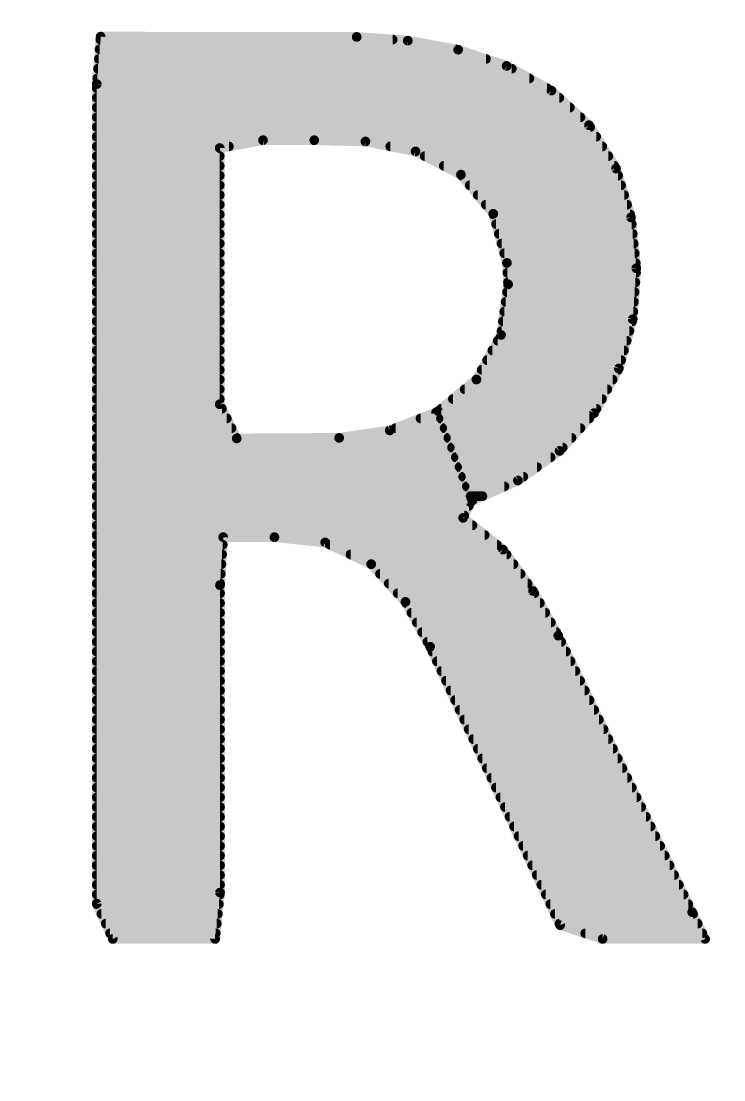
# Model space of a CAD drawing. Extents: x 40.2 to 61.4, y 22.5 to 56.
# Drawn here: x 47.414 to 48.137, y 49.259 to 50.349 of the extents above; entities that cross this region are included whole.
import ezdxf

# ---------------------------------------------------------------- set-up
doc = ezdxf.new("R2010")
doc.units = 0
doc.layers.add('1', color=12, linetype='CONTINUOUS')
doc.layers.add('21', color=251, linetype='CONTINUOUS')

msp = doc.modelspace()

# ---------------------------------------------------------------- linework, layer by layer
at = {"layer": '1', "const_width": 0.8128}
msp.add_lwpolyline([(46.21, 46.37, 0.4142), (50.7904, 50.9504)], format="xyb", dxfattribs=at)
at = {"layer": '21', "const_width": 0.01}
for points in [[(47.4958, 50.333), (47.4918, 50.2842)], [(47.4955, 50.33), (47.7964, 50.33)], [(47.7594, 50.3327), (47.4958, 50.333)], [(47.812, 50.3289), (47.7594, 50.3327)], [(47.8639, 50.3195), (47.812, 50.3289)], [(47.4947, 50.32), (47.8613, 50.32)], [(47.9138, 50.3029), (47.8639, 50.3195)], [(47.4939, 50.31), (47.8925, 50.31)], [(47.4931, 50.3), (47.9191, 50.3)], [(47.9599, 50.2775), (47.9138, 50.3029)], [(47.4923, 50.29), (47.9372, 50.29)], [(47.4918, 50.2842), (47.4918, 49.4405)], [(47.4918, 50.28), (47.9553, 50.28)], [(47.9986, 50.2419), (47.9599, 50.2775)], [(47.4918, 50.27), (47.968, 50.27)], [(47.4918, 50.26), (47.9789, 50.26)], [(47.4918, 50.25), (47.9898, 50.25)], [(48.0264, 50.1973), (47.9986, 50.2419)], [(47.4918, 50.24), (47.9998, 50.24)], [(47.4918, 50.23), (48.006, 50.23)], [(47.4918, 50.22), (47.6278, 50.22)], [(47.6184, 50.2183), (47.663, 50.2264)], [(47.663, 50.2264), (47.7157, 50.2264)], [(47.7157, 50.2264), (47.7684, 50.2251)], [(47.7684, 50.2251), (47.82, 50.2149)], [(47.794, 50.22), (48.0122, 50.22)], [(47.4918, 50.21), (47.6184, 50.21)], [(47.6184, 49.9546), (47.6184, 50.2183)], [(47.82, 50.2149), (47.8667, 50.191)], [(47.8295, 50.21), (48.0185, 50.21)], [(47.4918, 50.2), (47.6184, 50.2)], [(47.8491, 50.2), (48.0247, 50.2)], [(47.4918, 50.19), (47.6184, 50.19)], [(47.8667, 50.191), (47.9, 50.1507)], [(47.8675, 50.19), (48.0286, 50.19)], [(48.0418, 50.147), (48.0264, 50.1973)], [(47.4918, 50.18), (47.6184, 50.18)], [(47.8758, 50.18), (48.0317, 50.18)], [(47.4918, 50.17), (47.6184, 50.17)], [(47.884, 50.17), (48.0348, 50.17)], [(47.4918, 50.16), (47.6184, 50.16)], [(47.8923, 50.16), (48.0378, 50.16)], [(47.4918, 50.15), (47.6184, 50.15)], [(47.9, 50.1507), (47.9141, 50.1002)], [(47.9002, 50.15), (48.0409, 50.15)], [(48.0473, 50.0946), (48.0418, 50.147)], [(47.4918, 50.14), (47.6184, 50.14)], [(47.903, 50.14), (48.0426, 50.14)], [(47.4918, 50.13), (47.6184, 50.13)], [(47.9058, 50.13), (48.0436, 50.13)], [(47.4918, 50.12), (47.6184, 50.12)], [(47.9086, 50.12), (48.0446, 50.12)], [(47.4918, 50.11), (47.6184, 50.11)], [(47.4918, 50.1), (47.6184, 50.1)], [(47.9113, 50.11), (48.0457, 50.11)], [(47.9141, 50.1002), (47.9153, 50.078)], [(47.9141, 50.1), (48.0467, 50.1)], [(47.4918, 50.09), (47.6184, 50.09)], [(47.9146, 50.09), (48.047, 50.09)], [(48.0436, 50.0421), (48.0473, 50.0946)], [(47.4918, 50.08), (47.6184, 50.08)], [(47.9153, 50.078), (47.908, 50.026)], [(47.9152, 50.08), (48.0463, 50.08)], [(47.4918, 50.07), (47.6184, 50.07)], [(47.9142, 50.07), (48.0456, 50.07)], [(47.4918, 50.06), (47.6184, 50.06)], [(47.9128, 50.06), (48.0449, 50.06)], [(47.4918, 50.05), (47.6184, 50.05)], [(47.9114, 50.05), (48.0442, 50.05)], [(47.4918, 50.04), (47.6184, 50.04)], [(47.91, 50.04), (48.043, 50.04)], [(48.0293, 49.9915), (48.0436, 50.0421)], [(47.4918, 50.03), (47.6184, 50.03)], [(47.908, 50.026), (47.8828, 49.9801)], [(47.9086, 50.03), (48.0402, 50.03)], [(47.4918, 50.02), (47.6184, 50.02)], [(47.9047, 50.02), (48.0374, 50.02)], [(47.4918, 50.01), (47.6184, 50.01)], [(47.8992, 50.01), (48.0346, 50.01)], [(47.4918, 50), (47.6184, 50)], [(47.8937, 50), (48.0317, 50)], [(48.0038, 49.9455), (48.0293, 49.9915)], [(47.4918, 49.99), (47.6184, 49.99)], [(47.4918, 49.98), (47.6184, 49.98)], [(47.8828, 49.9801), (47.8434, 49.9475)], [(47.8827, 49.98), (48.023, 49.98)], [(47.8882, 49.99), (48.0285, 49.99)], [(47.4918, 49.97), (47.6184, 49.97)], [(47.8706, 49.97), (48.0174, 49.97)], [(47.4918, 49.96), (47.6184, 49.96)], [(47.8585, 49.96), (48.0119, 49.96)], [(47.4918, 49.95), (47.6207, 49.95)], [(47.6359, 49.9194), (47.6184, 49.9546)], [(47.8434, 49.9475), (47.8784, 49.8554)], [(47.8464, 49.95), (48.0063, 49.95)], [(47.4918, 49.94), (47.6257, 49.94)], [(47.8412, 49.9462), (47.7934, 49.9277)], [(47.8252, 49.94), (47.8436, 49.94)], [(47.8767, 49.8538), (47.8412, 49.9462)], [(47.8462, 49.94), (47.9988, 49.94)], [(47.9684, 49.9066), (48.0038, 49.9455)], [(47.4918, 49.93), (47.6306, 49.93)], [(47.7934, 49.9277), (47.7413, 49.92)], [(47.7994, 49.93), (47.8475, 49.93)], [(47.85, 49.93), (47.9897, 49.93)], [(47.4918, 49.92), (47.6356, 49.92)], [(47.7413, 49.92), (47.6359, 49.9194)], [(47.7415, 49.92), (47.8513, 49.92)], [(47.8538, 49.92), (47.9806, 49.92)], [(47.4918, 49.91), (47.8552, 49.91)], [(47.8576, 49.91), (47.9715, 49.91)], [(47.9255, 49.8761), (47.9684, 49.9066)], [(47.4918, 49.9), (47.859, 49.9)], [(47.8615, 49.9), (47.9591, 49.9)], [(47.4918, 49.89), (47.8628, 49.89)], [(47.8653, 49.89), (47.945, 49.89)], [(47.4918, 49.88), (47.8667, 49.88)], [(47.8691, 49.88), (47.9309, 49.88)], [(47.8784, 49.8554), (47.9255, 49.8761)], [(47.4918, 49.87), (47.8705, 49.87)], [(47.4918, 49.86), (47.8744, 49.86)], [(47.8729, 49.87), (47.9115, 49.87)], [(47.8767, 49.86), (47.8888, 49.86)], [(47.4918, 49.85), (47.8749, 49.85)], [(47.869, 49.8376), (47.8767, 49.8538)], [(47.4918, 49.84), (47.8702, 49.84)], [(47.4918, 49.83), (47.8786, 49.83)], [(47.9101, 49.805), (47.869, 49.8376)], [(47.4918, 49.82), (47.8912, 49.82)], [(47.6187, 49.7684), (47.622, 49.8178)], [(47.622, 49.8178), (47.6747, 49.8178)], [(47.6747, 49.8178), (47.727, 49.8123)], [(47.4918, 49.81), (47.6215, 49.81)], [(47.727, 49.8123), (47.7743, 49.79)], [(47.7319, 49.81), (47.9038, 49.81)], [(47.4918, 49.8), (47.6208, 49.8)], [(47.7531, 49.8), (47.9137, 49.8)], [(47.941, 49.7623), (47.9101, 49.805)], [(47.4918, 49.79), (47.6201, 49.79)], [(47.7743, 49.79), (47.8096, 49.7512)], [(47.7743, 49.79), (47.9209, 49.79)], [(47.4918, 49.78), (47.6195, 49.78)], [(47.7834, 49.78), (47.9282, 49.78)], [(47.4918, 49.77), (47.6188, 49.77)], [(47.6187, 49.452), (47.6187, 49.7684)], [(47.7925, 49.77), (47.9354, 49.77)], [(47.9669, 49.7164), (47.941, 49.7623)], [(47.4918, 49.76), (47.6187, 49.76)], [(47.8016, 49.76), (47.9423, 49.76)], [(47.8096, 49.7512), (47.835, 49.705)], [(47.4918, 49.75), (47.6187, 49.75)], [(47.8103, 49.75), (47.948, 49.75)], [(47.4918, 49.74), (47.6187, 49.74)], [(47.4918, 49.73), (47.6187, 49.73)], [(47.8158, 49.74), (47.9536, 49.74)], [(47.8213, 49.73), (47.9593, 49.73)], [(47.4918, 49.72), (47.6187, 49.72)], [(47.8268, 49.72), (47.9649, 49.72)], [(47.4918, 49.71), (47.6187, 49.71)], [(47.8323, 49.71), (47.97, 49.71)], [(48.1048, 49.4317), (47.9669, 49.7164)], [(47.4918, 49.7), (47.6187, 49.7)], [(47.835, 49.705), (47.9689, 49.4184)], [(47.8374, 49.7), (47.9749, 49.7)], [(47.4918, 49.69), (47.6187, 49.69)], [(47.842, 49.69), (47.9797, 49.69)], [(47.4918, 49.68), (47.6187, 49.68)], [(47.8467, 49.68), (47.9846, 49.68)], [(47.4918, 49.67), (47.6187, 49.67)], [(47.8514, 49.67), (47.9894, 49.67)], [(47.4918, 49.66), (47.6187, 49.66)], [(47.8561, 49.66), (47.9943, 49.66)], [(47.4918, 49.65), (47.6187, 49.65)], [(47.8607, 49.65), (47.9991, 49.65)], [(47.4918, 49.64), (47.6187, 49.64)], [(47.8654, 49.64), (48.0039, 49.64)], [(47.4918, 49.63), (47.6187, 49.63)], [(47.8701, 49.63), (48.0088, 49.63)], [(47.4918, 49.62), (47.6187, 49.62)], [(47.4918, 49.61), (47.6187, 49.61)], [(47.8747, 49.62), (48.0136, 49.62)], [(47.8794, 49.61), (48.0185, 49.61)], [(47.4918, 49.6), (47.6187, 49.6)], [(47.8841, 49.6), (48.0233, 49.6)], [(47.4918, 49.59), (47.6187, 49.59)], [(47.8887, 49.59), (48.0282, 49.59)], [(47.4918, 49.58), (47.6187, 49.58)], [(47.8934, 49.58), (48.033, 49.58)], [(47.4918, 49.57), (47.6187, 49.57)], [(47.8981, 49.57), (48.0379, 49.57)], [(47.4918, 49.56), (47.6187, 49.56)], [(47.9028, 49.56), (48.0427, 49.56)], [(47.4918, 49.55), (47.6187, 49.55)], [(47.9074, 49.55), (48.0475, 49.55)], [(47.4918, 49.54), (47.6187, 49.54)], [(47.9121, 49.54), (48.0524, 49.54)], [(47.4918, 49.53), (47.6187, 49.53)], [(47.9168, 49.53), (48.0572, 49.53)], [(47.4918, 49.52), (47.6187, 49.52)], [(47.9214, 49.52), (48.0621, 49.52)], [(47.4918, 49.51), (47.6187, 49.51)], [(47.9261, 49.51), (48.0669, 49.51)], [(47.4918, 49.5), (47.6187, 49.5)], [(47.4918, 49.49), (47.6187, 49.49)], [(47.9308, 49.5), (48.0718, 49.5)], [(47.9355, 49.49), (48.0766, 49.49)], [(47.4918, 49.48), (47.6187, 49.48)], [(47.9401, 49.48), (48.0815, 49.48)], [(47.4918, 49.47), (47.6187, 49.47)], [(47.9448, 49.47), (48.0863, 49.47)], [(47.4918, 49.46), (47.6187, 49.46)], [(47.9495, 49.46), (48.0911, 49.46)], [(47.4918, 49.45), (47.6185, 49.45)], [(47.6137, 49.4042), (47.6187, 49.452)], [(47.9541, 49.45), (48.096, 49.45)], [(47.4918, 49.4405), (47.5083, 49.4042)], [(47.492, 49.44), (47.6175, 49.44)], [(47.9588, 49.44), (48.1008, 49.44)], [(47.4966, 49.43), (47.6164, 49.43)], [(47.9635, 49.43), (48.1057, 49.43)], [(48.1181, 49.4042), (48.1048, 49.4317)], [(47.5011, 49.42), (47.6154, 49.42)], [(47.9682, 49.42), (48.1105, 49.42)], [(47.9689, 49.4184), (48.0127, 49.4042)], [(47.5056, 49.41), (47.6143, 49.41)], [(47.5083, 49.4042), (47.6137, 49.4042)], [(47.9948, 49.41), (48.1153, 49.41)], [(48.0127, 49.4042), (48.1181, 49.4042)]]:
    msp.add_lwpolyline(points, dxfattribs=at)
at = {"layer": '21', "const_width": 0.005}
for points in [[(47.4955, 50.3325, 1), (47.4955, 50.3275)], [(47.4958, 50.3355, 1), (47.4958, 50.3305)], [(47.4983, 50.3328, 1), (47.4933, 50.3332)], [(47.7596, 50.3352, 1), (47.7593, 50.3302)], [(47.7594, 50.3302, 1), (47.7594, 50.3352)], [(47.7964, 50.3275, 1), (47.7964, 50.3325)], [(47.8124, 50.3313, 1), (47.8116, 50.3264)], [(47.8118, 50.3264, 1), (47.8122, 50.3314)], [(47.4947, 50.3225, 1), (47.4947, 50.3175)], [(47.8613, 50.3175, 1), (47.8613, 50.3225)], [(47.8646, 50.3219, 1), (47.8631, 50.3172)], [(47.8634, 50.3171, 1), (47.8643, 50.322)], [(47.4939, 50.3125, 1), (47.4939, 50.3075)], [(47.8925, 50.3075, 1), (47.8925, 50.3125)], [(47.4931, 50.3025, 1), (47.4931, 50.2975)], [(47.915, 50.3051, 1), (47.9126, 50.3007)], [(47.913, 50.3005, 1), (47.9146, 50.3053)], [(47.9191, 50.2975, 1), (47.9191, 50.3025)], [(47.4923, 50.2925, 1), (47.4923, 50.2875)], [(47.9372, 50.2875, 1), (47.9372, 50.2925)], [(47.4943, 50.2842, 1), (47.4893, 50.2842)], [(47.4893, 50.2844, 1), (47.4943, 50.284)], [(47.4918, 50.2825, 1), (47.4918, 50.2775)], [(47.9553, 50.2775, 1), (47.9553, 50.2825)], [(47.9616, 50.2793, 1), (47.9582, 50.2756)], [(47.9587, 50.2753, 1), (47.9611, 50.2797)], [(47.4918, 50.2725, 1), (47.4918, 50.2675)], [(47.968, 50.2675, 1), (47.968, 50.2725)], [(47.4918, 50.2625, 1), (47.4918, 50.2575)], [(47.9789, 50.2575, 1), (47.9789, 50.2625)], [(47.4918, 50.2525, 1), (47.4918, 50.2475)], [(47.9898, 50.2475, 1), (47.9898, 50.2525)], [(48.0007, 50.2432, 1), (47.9965, 50.2405)], [(47.4918, 50.2425, 1), (47.4918, 50.2375)], [(47.9969, 50.24, 1), (48.0003, 50.2437)], [(47.9998, 50.2375, 1), (47.9998, 50.2425)], [(47.4918, 50.2325, 1), (47.4918, 50.2275)], [(47.4918, 50.2225, 1), (47.4918, 50.2175)], [(47.6278, 50.2175, 1), (47.6278, 50.2225)], [(47.663, 50.2289, 1), (47.663, 50.2239)], [(47.6634, 50.224, 1), (47.6625, 50.2289)], [(47.7158, 50.2289, 1), (47.7157, 50.2239)], [(47.7157, 50.2239, 1), (47.7157, 50.2289)], [(47.7689, 50.2275, 1), (47.7679, 50.2226)], [(47.7683, 50.2226, 1), (47.7685, 50.2276)], [(47.794, 50.2225, 1), (47.794, 50.2175)], [(48.006, 50.2275, 1), (48.006, 50.2325)], [(48.0122, 50.2175, 1), (48.0122, 50.2225)], [(47.4918, 50.2125, 1), (47.4918, 50.2075)], [(47.6209, 50.2183, 1), (47.6159, 50.2183)], [(47.618, 50.2207, 1), (47.6189, 50.2158)], [(47.6184, 50.2075, 1), (47.6184, 50.2125)], [(47.8212, 50.2171, 1), (47.8189, 50.2126)], [(47.8195, 50.2124, 1), (47.8205, 50.2173)], [(47.8295, 50.2125, 1), (47.8295, 50.2075)], [(48.0185, 50.2075, 1), (48.0185, 50.2125)], [(47.4918, 50.2025, 1), (47.4918, 50.1975)], [(47.6184, 50.1975, 1), (47.6184, 50.2025)], [(47.8491, 50.2025, 1), (47.8491, 50.1975)], [(48.0247, 50.1975, 1), (48.0247, 50.2025)], [(47.4918, 50.1925, 1), (47.4918, 50.1875)], [(47.6184, 50.1875, 1), (47.6184, 50.1925)], [(47.8687, 50.1925, 1), (47.8648, 50.1894)], [(47.8675, 50.1925, 1), (47.8675, 50.1875)], [(47.8656, 50.1887, 1), (47.8679, 50.1932)], [(48.0288, 50.198, 1), (48.024, 50.1965)], [(48.0243, 50.1959, 1), (48.0285, 50.1986)], [(48.0286, 50.1875, 1), (48.0286, 50.1925)], [(47.4918, 50.1825, 1), (47.4918, 50.1775)], [(47.6184, 50.1775, 1), (47.6184, 50.1825)], [(47.8758, 50.1825, 1), (47.8758, 50.1775)], [(48.0317, 50.1775, 1), (48.0317, 50.1825)], [(47.4918, 50.1725, 1), (47.4918, 50.1675)], [(47.6184, 50.1675, 1), (47.6184, 50.1725)], [(47.884, 50.1725, 1), (47.884, 50.1675)], [(48.0348, 50.1675, 1), (48.0348, 50.1725)], [(47.4918, 50.1625, 1), (47.4918, 50.1575)], [(47.6184, 50.1575, 1), (47.6184, 50.1625)], [(47.8923, 50.1625, 1), (47.8923, 50.1575)], [(48.0378, 50.1575, 1), (48.0378, 50.1625)], [(47.4918, 50.1525, 1), (47.4918, 50.1475)], [(47.6184, 50.1475, 1), (47.6184, 50.1525)], [(47.9024, 50.1513, 1), (47.8976, 50.15)], [(47.9002, 50.1525, 1), (47.9002, 50.1475)], [(47.8981, 50.1491, 1), (47.9019, 50.1523)], [(48.0443, 50.1472, 1), (48.0394, 50.1467)], [(48.0395, 50.1462, 1), (48.0442, 50.1477)], [(48.0409, 50.1475, 1), (48.0409, 50.1525)], [(47.4918, 50.1425, 1), (47.4918, 50.1375)], [(47.6184, 50.1375, 1), (47.6184, 50.1425)], [(47.903, 50.1425, 1), (47.903, 50.1375)], [(48.0426, 50.1375, 1), (48.0426, 50.1425)], [(47.4918, 50.1325, 1), (47.4918, 50.1275)], [(47.6184, 50.1275, 1), (47.6184, 50.1325)], [(47.9058, 50.1325, 1), (47.9058, 50.1275)], [(48.0436, 50.1275, 1), (48.0436, 50.1325)], [(47.4918, 50.1225, 1), (47.4918, 50.1175)], [(47.6184, 50.1175, 1), (47.6184, 50.1225)], [(47.9086, 50.1225, 1), (47.9086, 50.1175)], [(48.0446, 50.1175, 1), (48.0446, 50.1225)], [(47.4918, 50.1125, 1), (47.4918, 50.1075)], [(47.4918, 50.1025, 1), (47.4918, 50.0975)], [(47.6184, 50.1075, 1), (47.6184, 50.1125)], [(47.6184, 50.0975, 1), (47.6184, 50.1025)], [(47.9113, 50.1125, 1), (47.9113, 50.1075)], [(47.9166, 50.1003, 1), (47.9116, 50.1)], [(47.9141, 50.1025, 1), (47.9141, 50.0975)], [(48.0457, 50.1075, 1), (48.0457, 50.1125)], [(48.0467, 50.0975, 1), (48.0467, 50.1025)], [(47.4918, 50.0925, 1), (47.4918, 50.0875)], [(47.6184, 50.0875, 1), (47.6184, 50.0925)], [(47.9117, 50.0995, 1), (47.9165, 50.1008)], [(47.9146, 50.0925, 1), (47.9146, 50.0875)], [(48.0498, 50.0944, 1), (48.0448, 50.0948)], [(48.0448, 50.0944, 1), (48.0498, 50.0949)], [(48.047, 50.0875, 1), (48.047, 50.0925)], [(47.4918, 50.0825, 1), (47.4918, 50.0775)], [(47.6184, 50.0775, 1), (47.6184, 50.0825)], [(47.9152, 50.0825, 1), (47.9152, 50.0775)], [(47.9178, 50.0777, 1), (47.9128, 50.0784)], [(48.0463, 50.0775, 1), (48.0463, 50.0825)], [(47.4918, 50.0725, 1), (47.4918, 50.0675)], [(47.6184, 50.0675, 1), (47.6184, 50.0725)], [(47.9142, 50.0725, 1), (47.9142, 50.0675)], [(47.9128, 50.0779, 1), (47.9178, 50.0781)], [(48.0456, 50.0675, 1), (48.0456, 50.0725)], [(47.4918, 50.0625, 1), (47.4918, 50.0575)], [(47.6184, 50.0575, 1), (47.6184, 50.0625)], [(47.9128, 50.0625, 1), (47.9128, 50.0575)], [(48.0449, 50.0575, 1), (48.0449, 50.0625)], [(47.4918, 50.0525, 1), (47.4918, 50.0475)], [(47.6184, 50.0475, 1), (47.6184, 50.0525)], [(47.9114, 50.0525, 1), (47.9114, 50.0475)], [(48.0442, 50.0475, 1), (48.0442, 50.0525)], [(47.4918, 50.0425, 1), (47.4918, 50.0375)], [(47.6184, 50.0375, 1), (47.6184, 50.0425)], [(47.91, 50.0425, 1), (47.91, 50.0375)], [(48.0411, 50.0423, 1), (48.0461, 50.0419)], [(48.046, 50.0414, 1), (48.0412, 50.0428)], [(48.043, 50.0375, 1), (48.043, 50.0425)], [(47.4918, 50.0325, 1), (47.4918, 50.0275)], [(47.6184, 50.0275, 1), (47.6184, 50.0325)], [(47.9055, 50.0263, 1), (47.9105, 50.0257)], [(47.9102, 50.0248, 1), (47.9058, 50.0272)], [(47.9086, 50.0325, 1), (47.9086, 50.0275)], [(48.0402, 50.0275, 1), (48.0402, 50.0325)], [(47.4918, 50.0225, 1), (47.4918, 50.0175)], [(47.6184, 50.0175, 1), (47.6184, 50.0225)], [(47.9047, 50.0225, 1), (47.9047, 50.0175)], [(48.0374, 50.0175, 1), (48.0374, 50.0225)], [(47.4918, 50.0125, 1), (47.4918, 50.0075)], [(47.6184, 50.0075, 1), (47.6184, 50.0125)], [(47.8992, 50.0125, 1), (47.8992, 50.0075)], [(48.0346, 50.0075, 1), (48.0346, 50.0125)], [(47.4918, 50.0025, 1), (47.4918, 49.9975)], [(47.6184, 49.9975, 1), (47.6184, 50.0025)], [(47.8937, 50.0025, 1), (47.8937, 49.9975)], [(48.0315, 49.9903, 1), (48.0272, 49.9927)], [(48.0317, 49.9975, 1), (48.0317, 50.0025)], [(47.4918, 49.9925, 1), (47.4918, 49.9875)], [(47.4918, 49.9825, 1), (47.4918, 49.9775)], [(47.6184, 49.9875, 1), (47.6184, 49.9925)], [(47.6184, 49.9775, 1), (47.6184, 49.9825)], [(47.8827, 49.9825, 1), (47.8827, 49.9775)], [(47.8844, 49.9781, 1), (47.8812, 49.982)], [(47.8882, 49.9925, 1), (47.8882, 49.9875)], [(48.023, 49.9775, 1), (48.023, 49.9825)], [(48.0269, 49.9921, 1), (48.0317, 49.9908)], [(48.0285, 49.9875, 1), (48.0285, 49.9925)], [(47.4918, 49.9725, 1), (47.4918, 49.9675)], [(47.6184, 49.9675, 1), (47.6184, 49.9725)], [(47.8706, 49.9725, 1), (47.8706, 49.9675)], [(47.8806, 49.9813, 1), (47.885, 49.9789)], [(48.0174, 49.9675, 1), (48.0174, 49.9725)], [(47.4918, 49.9625, 1), (47.4918, 49.9575)], [(47.6184, 49.9575, 1), (47.6184, 49.9625)], [(47.8585, 49.9625, 1), (47.8585, 49.9575)], [(48.0119, 49.9575, 1), (48.0119, 49.9625)], [(47.4918, 49.9525, 1), (47.4918, 49.9475)], [(47.6207, 49.9557, 1), (47.6162, 49.9535)], [(47.6159, 49.9546, 1), (47.6209, 49.9546)], [(47.6207, 49.9475, 1), (47.6207, 49.9525)], [(47.8457, 49.9484, 1), (47.841, 49.9466)], [(47.8464, 49.9525, 1), (47.8464, 49.9475)], [(48.0063, 49.9475, 1), (48.0063, 49.9525)], [(47.4918, 49.9425, 1), (47.4918, 49.9375)], [(47.6257, 49.9375, 1), (47.6257, 49.9425)], [(47.8252, 49.9425, 1), (47.8252, 49.9375)], [(47.8436, 49.9471, 1), (47.8389, 49.9453)], [(47.8421, 49.9439, 1), (47.8403, 49.9486)], [(47.8418, 49.9494, 1), (47.845, 49.9456)], [(47.8436, 49.9375, 1), (47.8436, 49.9425)], [(47.8462, 49.9425, 1), (47.8462, 49.9375)], [(47.9988, 49.9375, 1), (47.9988, 49.9425)], [(48.0016, 49.9467, 1), (48.006, 49.9443)], [(48.0057, 49.9438, 1), (48.002, 49.9472)], [(47.4918, 49.9325, 1), (47.4918, 49.9275)], [(47.6306, 49.9275, 1), (47.6306, 49.9325)], [(47.7925, 49.93, 1), (47.7943, 49.9254)], [(47.7938, 49.9252, 1), (47.793, 49.9302)], [(47.7994, 49.9325, 1), (47.7994, 49.9275)], [(47.8475, 49.9275, 1), (47.8475, 49.9325)], [(47.85, 49.9325, 1), (47.85, 49.9275)], [(47.9897, 49.9275, 1), (47.9897, 49.9325)], [(47.4918, 49.9225, 1), (47.4918, 49.9175)], [(47.6359, 49.9219, 1), (47.6359, 49.9169)], [(47.6337, 49.9183, 1), (47.6381, 49.9205)], [(47.6356, 49.9175, 1), (47.6356, 49.9225)], [(47.741, 49.9224, 1), (47.7417, 49.9175)], [(47.7415, 49.9225, 1), (47.7415, 49.9175)], [(47.7414, 49.9175, 1), (47.7413, 49.9225)], [(47.8513, 49.9175, 1), (47.8513, 49.9225)], [(47.8538, 49.9225, 1), (47.8538, 49.9175)], [(47.9806, 49.9175, 1), (47.9806, 49.9225)], [(47.4918, 49.9125, 1), (47.4918, 49.9075)], [(47.8576, 49.9125, 1), (47.8576, 49.9075)], [(47.8552, 49.9075, 1), (47.8552, 49.9125)], [(47.9665, 49.9083, 1), (47.9702, 49.9049)], [(47.9698, 49.9046, 1), (47.9669, 49.9086)], [(47.9715, 49.9075, 1), (47.9715, 49.9125)], [(47.4918, 49.9025, 1), (47.4918, 49.8975)], [(47.859, 49.8975, 1), (47.859, 49.9025)], [(47.8615, 49.9025, 1), (47.8615, 49.8975)], [(47.9591, 49.8975, 1), (47.9591, 49.9025)], [(47.4918, 49.8925, 1), (47.4918, 49.8875)], [(47.8628, 49.8875, 1), (47.8628, 49.8925)], [(47.8653, 49.8925, 1), (47.8653, 49.8875)], [(47.945, 49.8875, 1), (47.945, 49.8925)], [(47.4918, 49.8825, 1), (47.4918, 49.8775)], [(47.8691, 49.8825, 1), (47.8691, 49.8775)], [(47.8667, 49.8775, 1), (47.8667, 49.8825)], [(47.924, 49.8782, 1), (47.9269, 49.8741)], [(47.9265, 49.8739, 1), (47.9245, 49.8784)], [(47.9309, 49.8775, 1), (47.9309, 49.8825)], [(47.4918, 49.8725, 1), (47.4918, 49.8675)], [(47.4918, 49.8625, 1), (47.4918, 49.8575)], [(47.8729, 49.8725, 1), (47.8729, 49.8675)], [(47.8705, 49.8675, 1), (47.8705, 49.8725)], [(47.8767, 49.8625, 1), (47.8767, 49.8575)], [(47.8744, 49.8575, 1), (47.8744, 49.8625)], [(47.8888, 49.8575, 1), (47.8888, 49.8625)], [(47.9115, 49.8675, 1), (47.9115, 49.8725)], [(47.4918, 49.8525, 1), (47.4918, 49.8475)], [(47.8744, 49.8529, 1), (47.8791, 49.8547)], [(47.879, 49.8527, 1), (47.8745, 49.8549)], [(47.8749, 49.8475, 1), (47.8749, 49.8525)], [(47.8774, 49.8577, 1), (47.8794, 49.8531)], [(47.8761, 49.8545, 1), (47.8808, 49.8563)], [(47.4918, 49.8425, 1), (47.4918, 49.8375)], [(47.8702, 49.8375, 1), (47.8702, 49.8425)], [(47.4918, 49.8325, 1), (47.4918, 49.8275)], [(47.8706, 49.8396, 1), (47.8675, 49.8357)], [(47.8668, 49.8387, 1), (47.8713, 49.8366)], [(47.8786, 49.8275, 1), (47.8786, 49.8325)], [(47.4918, 49.8225, 1), (47.4918, 49.8175)], [(47.6245, 49.8176, 1), (47.6195, 49.818)], [(47.622, 49.8203, 1), (47.622, 49.8153)], [(47.675, 49.8203, 1), (47.6745, 49.8153)], [(47.6747, 49.8153, 1), (47.6747, 49.8203)], [(47.8912, 49.8175, 1), (47.8912, 49.8225)], [(47.4918, 49.8125, 1), (47.4918, 49.8075)], [(47.6215, 49.8075, 1), (47.6215, 49.8125)], [(47.7281, 49.8146, 1), (47.7259, 49.8101)], [(47.7268, 49.8098, 1), (47.7273, 49.8148)], [(47.7319, 49.8125, 1), (47.7319, 49.8075)], [(47.9038, 49.8075, 1), (47.9038, 49.8125)], [(47.4918, 49.8025, 1), (47.4918, 49.7975)], [(47.6208, 49.7975, 1), (47.6208, 49.8025)], [(47.7531, 49.8025, 1), (47.7531, 49.7975)], [(47.9121, 49.8064, 1), (47.908, 49.8035)], [(47.9085, 49.803, 1), (47.9116, 49.8069)], [(47.9137, 49.7975, 1), (47.9137, 49.8025)], [(47.4918, 49.7925, 1), (47.4918, 49.7875)], [(47.6201, 49.7875, 1), (47.6201, 49.7925)], [(47.7762, 49.7917, 1), (47.7725, 49.7883)], [(47.7743, 49.7925, 1), (47.7743, 49.7875)], [(47.7733, 49.7877, 1), (47.7754, 49.7923)], [(47.9209, 49.7875, 1), (47.9209, 49.7925)], [(47.4918, 49.7825, 1), (47.4918, 49.7775)], [(47.6195, 49.7775, 1), (47.6195, 49.7825)], [(47.7834, 49.7825, 1), (47.7834, 49.7775)], [(47.9282, 49.7775, 1), (47.9282, 49.7825)], [(47.4918, 49.7725, 1), (47.4918, 49.7675)], [(47.6212, 49.7684, 1), (47.6162, 49.7684)], [(47.6162, 49.7685, 1), (47.6212, 49.7682)], [(47.6188, 49.7675, 1), (47.6188, 49.7725)], [(47.7925, 49.7725, 1), (47.7925, 49.7675)], [(47.9354, 49.7675, 1), (47.9354, 49.7725)], [(47.9432, 49.7636, 1), (47.9388, 49.7611)], [(47.4918, 49.7625, 1), (47.4918, 49.7575)], [(47.6187, 49.7575, 1), (47.6187, 49.7625)], [(47.8016, 49.7625, 1), (47.8016, 49.7575)], [(47.8118, 49.7524, 1), (47.8074, 49.7499)], [(47.939, 49.7609, 1), (47.943, 49.7638)], [(47.9423, 49.7575, 1), (47.9423, 49.7625)], [(47.4918, 49.7525, 1), (47.4918, 49.7475)], [(47.6187, 49.7475, 1), (47.6187, 49.7525)], [(47.8078, 49.7495, 1), (47.8115, 49.7528)], [(47.8103, 49.7525, 1), (47.8103, 49.7475)], [(47.948, 49.7475, 1), (47.948, 49.7525)], [(47.4918, 49.7425, 1), (47.4918, 49.7375)], [(47.4918, 49.7325, 1), (47.4918, 49.7275)], [(47.6187, 49.7375, 1), (47.6187, 49.7425)], [(47.6187, 49.7275, 1), (47.6187, 49.7325)], [(47.8158, 49.7425, 1), (47.8158, 49.7375)], [(47.8213, 49.7325, 1), (47.8213, 49.7275)], [(47.9536, 49.7375, 1), (47.9536, 49.7425)], [(47.9593, 49.7275, 1), (47.9593, 49.7325)], [(47.4918, 49.7225, 1), (47.4918, 49.7175)], [(47.6187, 49.7175, 1), (47.6187, 49.7225)], [(47.8268, 49.7225, 1), (47.8268, 49.7175)], [(47.9649, 49.7175, 1), (47.9649, 49.7225)], [(47.4918, 49.7125, 1), (47.4918, 49.7075)], [(47.6187, 49.7075, 1), (47.6187, 49.7125)], [(47.8323, 49.7125, 1), (47.8323, 49.7075)], [(47.9692, 49.7175, 1), (47.9647, 49.7154)], [(47.9647, 49.7152, 1), (47.9691, 49.7177)], [(47.97, 49.7075, 1), (47.97, 49.7125)], [(47.4918, 49.7025, 1), (47.4918, 49.6975)], [(47.6187, 49.6975, 1), (47.6187, 49.7025)], [(47.8373, 49.7061, 1), (47.8328, 49.7039)], [(47.8328, 49.7038, 1), (47.8372, 49.7062)], [(47.8374, 49.7025, 1), (47.8374, 49.6975)], [(47.9749, 49.6975, 1), (47.9749, 49.7025)], [(47.4918, 49.6925, 1), (47.4918, 49.6875)], [(47.6187, 49.6875, 1), (47.6187, 49.6925)], [(47.842, 49.6925, 1), (47.842, 49.6875)], [(47.9797, 49.6875, 1), (47.9797, 49.6925)], [(47.4918, 49.6825, 1), (47.4918, 49.6775)], [(47.6187, 49.6775, 1), (47.6187, 49.6825)], [(47.8467, 49.6825, 1), (47.8467, 49.6775)], [(47.9846, 49.6775, 1), (47.9846, 49.6825)], [(47.4918, 49.6725, 1), (47.4918, 49.6675)], [(47.6187, 49.6675, 1), (47.6187, 49.6725)], [(47.8514, 49.6725, 1), (47.8514, 49.6675)], [(47.9894, 49.6675, 1), (47.9894, 49.6725)], [(47.4918, 49.6625, 1), (47.4918, 49.6575)], [(47.6187, 49.6575, 1), (47.6187, 49.6625)], [(47.8561, 49.6625, 1), (47.8561, 49.6575)], [(47.9943, 49.6575, 1), (47.9943, 49.6625)], [(47.4918, 49.6525, 1), (47.4918, 49.6475)], [(47.6187, 49.6475, 1), (47.6187, 49.6525)], [(47.8607, 49.6525, 1), (47.8607, 49.6475)], [(47.9991, 49.6475, 1), (47.9991, 49.6525)], [(47.4918, 49.6425, 1), (47.4918, 49.6375)], [(47.6187, 49.6375, 1), (47.6187, 49.6425)], [(47.8654, 49.6425, 1), (47.8654, 49.6375)], [(48.0039, 49.6375, 1), (48.0039, 49.6425)], [(47.4918, 49.6325, 1), (47.4918, 49.6275)], [(47.6187, 49.6275, 1), (47.6187, 49.6325)], [(47.8701, 49.6325, 1), (47.8701, 49.6275)], [(48.0088, 49.6275, 1), (48.0088, 49.6325)], [(47.4918, 49.6225, 1), (47.4918, 49.6175)], [(47.4918, 49.6125, 1), (47.4918, 49.6075)], [(47.6187, 49.6175, 1), (47.6187, 49.6225)], [(47.6187, 49.6075, 1), (47.6187, 49.6125)], [(47.8747, 49.6225, 1), (47.8747, 49.6175)], [(47.8794, 49.6125, 1), (47.8794, 49.6075)], [(48.0136, 49.6175, 1), (48.0136, 49.6225)], [(48.0185, 49.6075, 1), (48.0185, 49.6125)], [(47.4918, 49.6025, 1), (47.4918, 49.5975)], [(47.6187, 49.5975, 1), (47.6187, 49.6025)], [(47.8841, 49.6025, 1), (47.8841, 49.5975)], [(48.0233, 49.5975, 1), (48.0233, 49.6025)], [(47.4918, 49.5925, 1), (47.4918, 49.5875)], [(47.6187, 49.5875, 1), (47.6187, 49.5925)], [(47.8887, 49.5925, 1), (47.8887, 49.5875)], [(48.0282, 49.5875, 1), (48.0282, 49.5925)], [(47.4918, 49.5825, 1), (47.4918, 49.5775)], [(47.6187, 49.5775, 1), (47.6187, 49.5825)], [(47.8934, 49.5825, 1), (47.8934, 49.5775)], [(48.033, 49.5775, 1), (48.033, 49.5825)], [(47.4918, 49.5725, 1), (47.4918, 49.5675)], [(47.6187, 49.5675, 1), (47.6187, 49.5725)], [(47.8981, 49.5725, 1), (47.8981, 49.5675)], [(48.0379, 49.5675, 1), (48.0379, 49.5725)], [(47.4918, 49.5625, 1), (47.4918, 49.5575)], [(47.6187, 49.5575, 1), (47.6187, 49.5625)], [(47.9028, 49.5625, 1), (47.9028, 49.5575)], [(48.0427, 49.5575, 1), (48.0427, 49.5625)], [(47.4918, 49.5525, 1), (47.4918, 49.5475)], [(47.6187, 49.5475, 1), (47.6187, 49.5525)], [(47.9074, 49.5525, 1), (47.9074, 49.5475)], [(48.0475, 49.5475, 1), (48.0475, 49.5525)], [(47.4918, 49.5425, 1), (47.4918, 49.5375)], [(47.6187, 49.5375, 1), (47.6187, 49.5425)], [(47.9121, 49.5425, 1), (47.9121, 49.5375)], [(48.0524, 49.5375, 1), (48.0524, 49.5425)], [(47.4918, 49.5325, 1), (47.4918, 49.5275)], [(47.6187, 49.5275, 1), (47.6187, 49.5325)], [(47.9168, 49.5325, 1), (47.9168, 49.5275)], [(48.0572, 49.5275, 1), (48.0572, 49.5325)], [(47.4918, 49.5225, 1), (47.4918, 49.5175)], [(47.6187, 49.5175, 1), (47.6187, 49.5225)], [(47.9214, 49.5225, 1), (47.9214, 49.5175)], [(48.0621, 49.5175, 1), (48.0621, 49.5225)], [(47.4918, 49.5125, 1), (47.4918, 49.5075)], [(47.6187, 49.5075, 1), (47.6187, 49.5125)], [(47.9261, 49.5125, 1), (47.9261, 49.5075)], [(48.0669, 49.5075, 1), (48.0669, 49.5125)], [(47.4918, 49.5025, 1), (47.4918, 49.4975)], [(47.4918, 49.4925, 1), (47.4918, 49.4875)], [(47.6187, 49.4975, 1), (47.6187, 49.5025)], [(47.6187, 49.4875, 1), (47.6187, 49.4925)], [(47.9308, 49.5025, 1), (47.9308, 49.4975)], [(47.9355, 49.4925, 1), (47.9355, 49.4875)], [(48.0718, 49.4975, 1), (48.0718, 49.5025)], [(48.0766, 49.4875, 1), (48.0766, 49.4925)], [(47.4918, 49.4825, 1), (47.4918, 49.4775)], [(47.6187, 49.4775, 1), (47.6187, 49.4825)], [(47.9401, 49.4825, 1), (47.9401, 49.4775)], [(48.0815, 49.4775, 1), (48.0815, 49.4825)], [(47.4918, 49.4725, 1), (47.4918, 49.4675)], [(47.6187, 49.4675, 1), (47.6187, 49.4725)], [(47.9448, 49.4725, 1), (47.9448, 49.4675)], [(48.0863, 49.4675, 1), (48.0863, 49.4725)], [(47.4918, 49.4625, 1), (47.4918, 49.4575)], [(47.6187, 49.4575, 1), (47.6187, 49.4625)], [(47.9495, 49.4625, 1), (47.9495, 49.4575)], [(48.0911, 49.4575, 1), (48.0911, 49.4625)], [(47.4918, 49.4525, 1), (47.4918, 49.4475)], [(47.6212, 49.4517, 1), (47.6162, 49.4522)], [(47.6162, 49.452, 1), (47.6212, 49.452)], [(47.6185, 49.4475, 1), (47.6185, 49.4525)], [(47.9541, 49.4525, 1), (47.9541, 49.4475)], [(48.096, 49.4475, 1), (48.096, 49.4525)], [(47.4941, 49.4416, 1), (47.4895, 49.4395)], [(47.4893, 49.4405, 1), (47.4943, 49.4405)], [(47.492, 49.4425, 1), (47.492, 49.4375)], [(47.6175, 49.4375, 1), (47.6175, 49.4425)], [(47.9588, 49.4425, 1), (47.9588, 49.4375)], [(48.1008, 49.4375, 1), (48.1008, 49.4425)], [(47.4966, 49.4325, 1), (47.4966, 49.4275)], [(47.6164, 49.4275, 1), (47.6164, 49.4325)], [(47.9635, 49.4325, 1), (47.9635, 49.4275)], [(48.1071, 49.4328, 1), (48.1026, 49.4306)], [(48.1026, 49.4306, 1), (48.1071, 49.4328)], [(48.1057, 49.4275, 1), (48.1057, 49.4325)], [(47.5011, 49.4225, 1), (47.5011, 49.4175)], [(47.6154, 49.4175, 1), (47.6154, 49.4225)], [(47.9682, 49.4225, 1), (47.9682, 49.4175)], [(47.9697, 49.4207, 1), (47.9682, 49.416)], [(47.9667, 49.4173, 1), (47.9712, 49.4194)], [(48.1105, 49.4175, 1), (48.1105, 49.4225)], [(47.5056, 49.4125, 1), (47.5056, 49.4075)], [(47.5083, 49.4067, 1), (47.5083, 49.4017)], [(47.506, 49.4032, 1), (47.5105, 49.4053)], [(47.6137, 49.4017, 1), (47.6137, 49.4067)], [(47.6143, 49.4075, 1), (47.6143, 49.4125)], [(47.9948, 49.4125, 1), (47.9948, 49.4075)], [(48.0127, 49.4067, 1), (48.0127, 49.4017)], [(48.0119, 49.4019, 1), (48.0134, 49.4066)], [(48.1153, 49.4075, 1), (48.1153, 49.4125)], [(48.1159, 49.4032, 1), (48.1204, 49.4053)], [(48.1181, 49.4017, 1), (48.1181, 49.4067)], [(47.6112, 49.4045, 1), (47.6162, 49.404)]]:
    msp.add_lwpolyline(points, format="xyb", dxfattribs=at)

doc.saveas('drawing.dxf')
